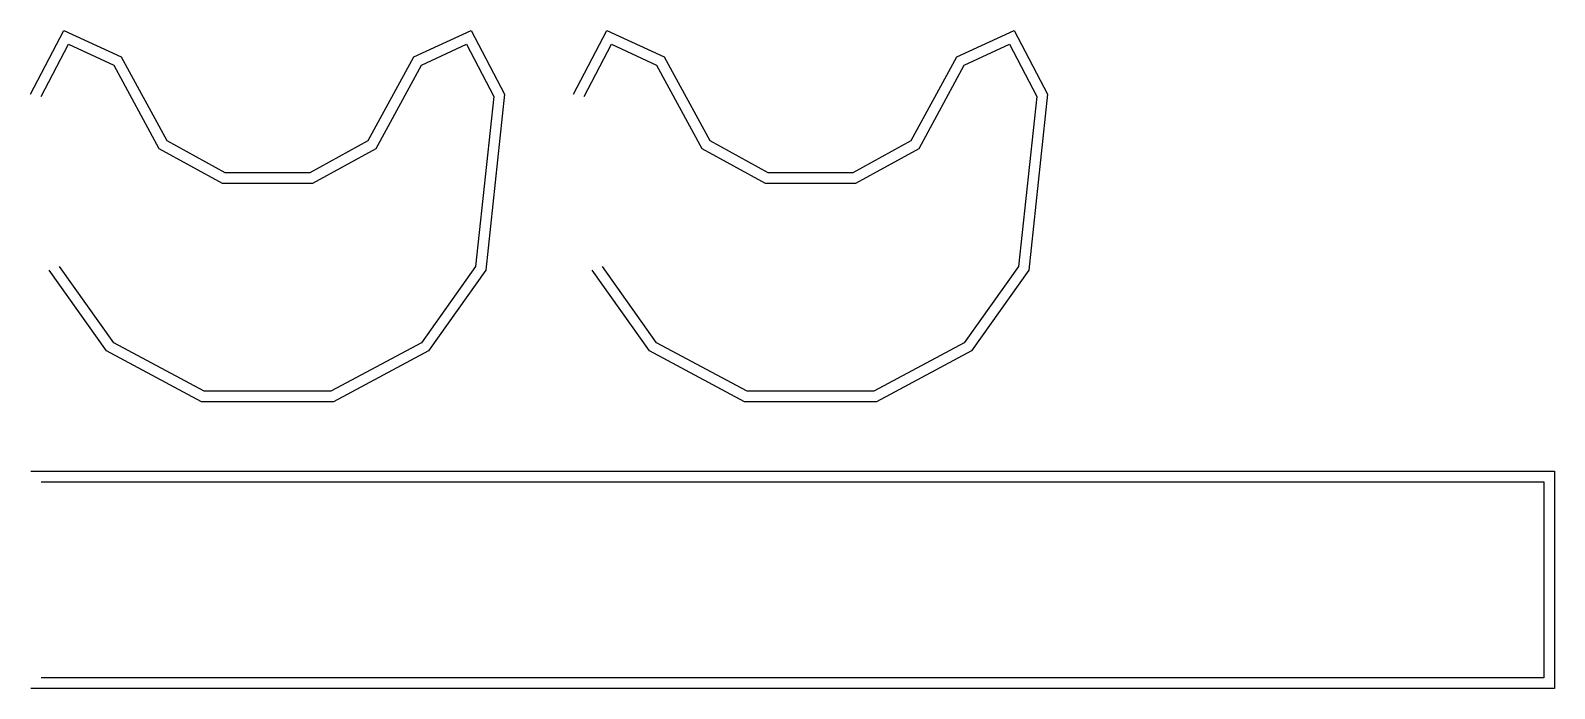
# Model space of a CAD drawing. Header units: millimetres. Extents: x -7 to 1003, y -427 to 9.
import ezdxf

# ---------------------------------------------------------------- set-up
doc = ezdxf.new("R2010")
doc.units = ezdxf.units.MM

msp = doc.modelspace()

# ---------------------------------------------------------------- linework, layer by layer
for points in [[(-7.1846, -33.1376), (14.8747, 9.1427), (53.0393, -8.413), (83.1675, -63.8489), (121.7912, -85), (178.2088, -85), (216.8325, -63.8489), (246.9607, -8.413), (285.1253, 9.1427), (307.1846, -33.1376), (294.7665, -149.7642), (256.7539, -203.1931), (193.7596, -237), (106.2404, -237), (43.2461, -203.1931), (5.2335, -149.7642)], [(0, -34.5), (18, 0), (48, -13.8), (78, -69), (120, -92), (180, -92), (222, -69), (252, -13.8), (282, 0), (300, -34.5), (288, -147.2), (252, -197.8), (192, -230), (108, -230), (48, -197.8), (12, -147.2)], [(352.8154, -33.1376), (374.8747, 9.1427), (413.0393, -8.413), (443.1675, -63.8489), (481.7912, -85), (538.2088, -85), (576.8325, -63.8489), (606.9607, -8.413), (645.1253, 9.1427), (667.1846, -33.1376), (654.7665, -149.7642), (616.7539, -203.1931), (553.7596, -237), (466.2404, -237), (403.2461, -203.1931), (365.2335, -149.7642)], [(360, -34.5), (378, 0), (408, -13.8), (438, -69), (480, -92), (540, -92), (582, -69), (612, -13.8), (642, 0), (660, -34.5), (648, -147.2), (612, -197.8), (552, -230), (468, -230), (408, -197.8), (372, -147.2)], [(-7, -283), (1003.3539, -283), (1003.3539, -427), (-7, -427)], [(0, -290), (996.3539, -290), (996.3539, -420), (0, -420)]]:
    msp.add_lwpolyline(points)

doc.saveas('drawing.dxf')
